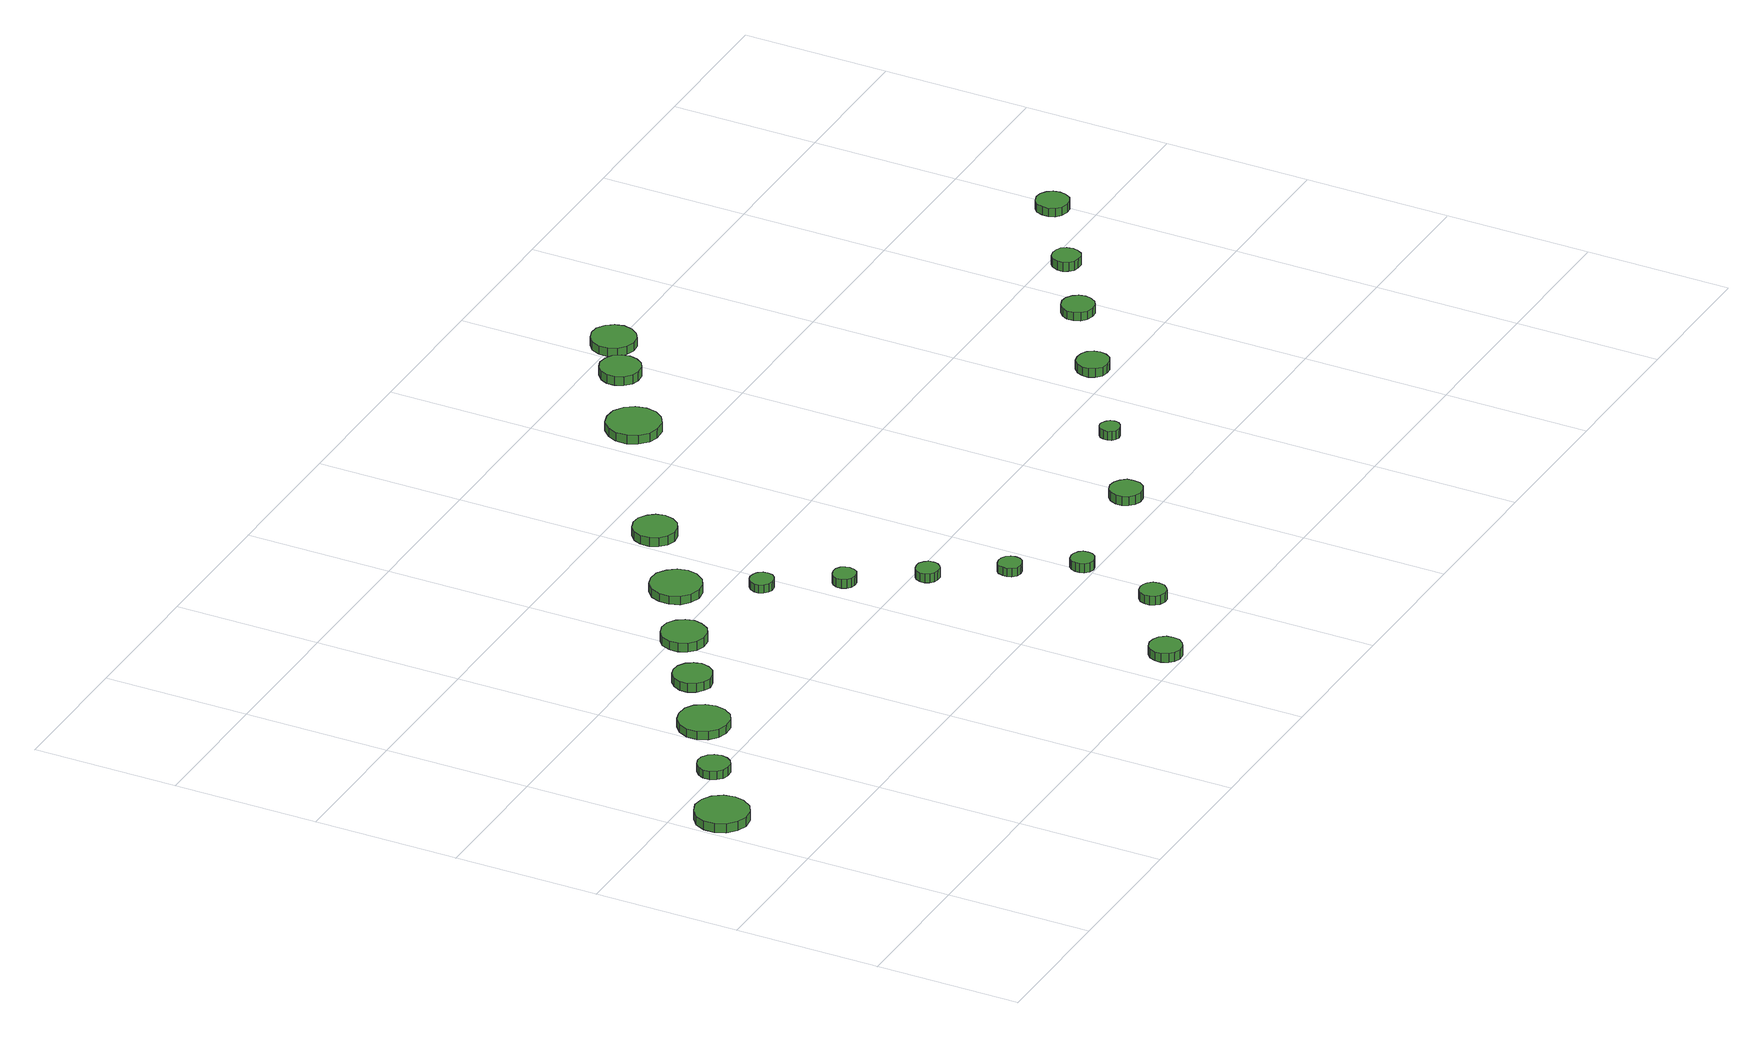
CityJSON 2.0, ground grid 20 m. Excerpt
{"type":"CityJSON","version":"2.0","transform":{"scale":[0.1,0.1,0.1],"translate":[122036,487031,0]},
"CityObjects":{
"tree1":{"type":"SolitaryVegetationObject","attributes":{"function":"something"},"geometry":[{"type":"MultiSurface","lod":"1","boundaries":[[[0,1,2,3,4,5,6,7,8,9,10,11,12,13,14]],[[15,16,17,18,19,20,21,22,23,24,25,26,27,28,29]],[[0,29,28,1]],[[1,28,27,2]],[[2,27,26,3]],[[3,26,25,4]],[[4,25,24,5]],[[5,24,23,6]],[[6,23,22,7]],[[7,22,21,8]],[[8,21,20,9]],[[9,20,19,10]],[[10,19,18,11]],[[11,18,17,12]],[[12,17,16,13]],[[13,16,15,14]],[[14,15,29,0]]]}]},
"tree2":{"type":"SolitaryVegetationObject","attributes":{"function":"something"},"geometry":[{"type":"MultiSurface","lod":"1","boundaries":[[[30,31,32,33,34,35,36,37,38,39,40,41,42,43,44]],[[45,46,47,48,49,50,51,52,53,54,55,56,57,58,59]],[[30,59,58,31]],[[31,58,57,32]],[[32,57,56,33]],[[33,56,55,34]],[[34,55,54,35]],[[35,54,53,36]],[[36,53,52,37]],[[37,52,51,38]],[[38,51,50,39]],[[39,50,49,40]],[[40,49,48,41]],[[41,48,47,42]],[[42,47,46,43]],[[43,46,45,44]],[[44,45,59,30]]]}]},
"tree3":{"type":"SolitaryVegetationObject","attributes":{"function":"something"},"geometry":[{"type":"MultiSurface","lod":"1","boundaries":[[[60,61,62,63,64,65,66,67,68,69,70,71,72,73,74]],[[75,76,77,78,79,80,81,82,83,84,85,86,87,88,89]],[[60,89,88,61]],[[61,88,87,62]],[[62,87,86,63]],[[63,86,85,64]],[[64,85,84,65]],[[65,84,83,66]],[[66,83,82,67]],[[67,82,81,68]],[[68,81,80,69]],[[69,80,79,70]],[[70,79,78,71]],[[71,78,77,72]],[[72,77,76,73]],[[73,76,75,74]],[[74,75,89,60]]]}]},
"tree4":{"type":"SolitaryVegetationObject","attributes":{"function":"something"},"geometry":[{"type":"MultiSurface","lod":"1","boundaries":[[[90,91,92,93,94,95,96,97,98,99,100,101,102,103,104]],[[105,106,107,108,109,110,111,112,113,114,115,116,117,118,119]],[[90,119,118,91]],[[91,118,117,92]],[[92,117,116,93]],[[93,116,115,94]],[[94,115,114,95]],[[95,114,113,96]],[[96,113,112,97]],[[97,112,111,98]],[[98,111,110,99]],[[99,110,109,100]],[[100,109,108,101]],[[101,108,107,102]],[[102,107,106,103]],[[103,106,105,104]],[[104,105,119,90]]]}]},
"tree5":{"type":"SolitaryVegetationObject","attributes":{"function":"something"},"geometry":[{"type":"MultiSurface","lod":"1","boundaries":[[[120,121,122,123,124,125,126,127,128,129,130,131,132,133,134]],[[135,136,137,138,139,140,141,142,143,144,145,146,147,148,149]],[[120,149,148,121]],[[121,148,147,122]],[[122,147,146,123]],[[123,146,145,124]],[[124,145,144,125]],[[125,144,143,126]],[[126,143,142,127]],[[127,142,141,128]],[[128,141,140,129]],[[129,140,139,130]],[[130,139,138,131]],[[131,138,137,132]],[[132,137,136,133]],[[133,136,135,134]],[[134,135,149,120]]]}]},
"tree6":{"type":"SolitaryVegetationObject","attributes":{"function":"something"},"geometry":[{"type":"MultiSurface","lod":"1","boundaries":[[[150,151,152,153,154,155,156,157,158,159,160,161,162,163,164]],[[165,166,167,168,169,170,171,172,173,174,175,176,177,178,179]],[[150,179,178,151]],[[151,178,177,152]],[[152,177,176,153]],[[153,176,175,154]],[[154,175,174,155]],[[155,174,173,156]],[[156,173,172,157]],[[157,172,171,158]],[[158,171,170,159]],[[159,170,169,160]],[[160,169,168,161]],[[161,168,167,162]],[[162,167,166,163]],[[163,166,165,164]],[[164,165,179,150]]]}]},
"tree7":{"type":"SolitaryVegetationObject","attributes":{"function":"something"},"geometry":[{"type":"MultiSurface","lod":"1","boundaries":[[[180,181,182,183,184,185,186,187,188,189,190,191,192,193,194]],[[195,196,197,198,199,200,201,202,203,204,205,206,207,208,209]],[[180,209,208,181]],[[181,208,207,182]],[[182,207,206,183]],[[183,206,205,184]],[[184,205,204,185]],[[185,204,203,186]],[[186,203,202,187]],[[187,202,201,188]],[[188,201,200,189]],[[189,200,199,190]],[[190,199,198,191]],[[191,198,197,192]],[[192,197,196,193]],[[193,196,195,194]],[[194,195,209,180]]]}]},
"tree8":{"type":"SolitaryVegetationObject","attributes":{"function":"something"},"geometry":[{"type":"MultiSurface","lod":"1","boundaries":[[[210,211,212,213,214,215,216,217,218,219,220,221,222,223,224]],[[225,226,227,228,229,230,231,232,233,234,235,236,237,238,239]],[[210,239,238,211]],[[211,238,237,212]],[[212,237,236,213]],[[213,236,235,214]],[[214,235,234,215]],[[215,234,233,216]],[[216,233,232,217]],[[217,232,231,218]],[[218,231,230,219]],[[219,230,229,220]],[[220,229,228,221]],[[221,228,227,222]],[[222,227,226,223]],[[223,226,225,224]],[[224,225,239,210]]]}]},
"tree9":{"type":"SolitaryVegetationObject","attributes":{"function":"something"},"geometry":[{"type":"MultiSurface","lod":"1","boundaries":[[[240,241,242,243,244,245,246,247,248,249,250,251,252,253,254]],[[255,256,257,258,259,260,261,262,263,264,265,266,267,268,269]],[[240,269,268,241]],[[241,268,267,242]],[[242,267,266,243]],[[243,266,265,244]],[[244,265,264,245]],[[245,264,263,246]],[[246,263,262,247]],[[247,262,261,248]],[[248,261,260,249]],[[249,260,259,250]],[[250,259,258,251]],[[251,258,257,252]],[[252,257,256,253]],[[253,256,255,254]],[[254,255,269,240]]]}]},
"tree10":{"type":"SolitaryVegetationObject","attributes":{"function":"something"},"geometry":[{"type":"MultiSurface","lod":"1","boundaries":[[[270,271,272,273,274,275,276,277,278,279,280,281,282,283,284]],[[285,286,287,288,289,290,291,292,293,294,295,296,297,298,299]],[[270,299,298,271]],[[271,298,297,272]],[[272,297,296,273]],[[273,296,295,274]],[[274,295,294,275]],[[275,294,293,276]],[[276,293,292,277]],[[277,292,291,278]],[[278,291,290,279]],[[279,290,289,280]],[[280,289,288,281]],[[281,288,287,282]],[[282,287,286,283]],[[283,286,285,284]],[[284,285,299,270]]]}]},
"tree11":{"type":"SolitaryVegetationObject","attributes":{"function":"something"},"geometry":[{"type":"MultiSurface","lod":"1","boundaries":[[[300,301,302,303,304,305,306,307,308,309,310,311,312,313,314]],[[315,316,317,318,319,320,321,322,323,324,325,326,327,328,329]],[[300,329,328,301]],[[301,328,327,302]],[[302,327,326,303]],[[303,326,325,304]],[[304,325,324,305]],[[305,324,323,306]],[[306,323,322,307]],[[307,322,321,308]],[[308,321,320,309]],[[309,320,319,310]],[[310,319,318,311]],[[311,318,317,312]],[[312,317,316,313]],[[313,316,315,314]],[[314,315,329,300]]]}]},
"tree12":{"type":"SolitaryVegetationObject","attributes":{"function":"something"},"geometry":[{"type":"MultiSurface","lod":"1","boundaries":[[[330,331,332,333,334,335,336,337,338,339,340,341,342,343,344]],[[345,346,347,348,349,350,351,352,353,354,355,356,357,358,359]],[[330,359,358,331]],[[331,358,357,332]],[[332,357,356,333]],[[333,356,355,334]],[[334,355,354,335]],[[335,354,353,336]],[[336,353,352,337]],[[337,352,351,338]],[[338,351,350,339]],[[339,350,349,340]],[[340,349,348,341]],[[341,348,347,342]],[[342,347,346,343]],[[343,346,345,344]],[[344,345,359,330]]]}]},
"tree13":{"type":"SolitaryVegetationObject","attributes":{"function":"something"},"geometry":[{"type":"MultiSurface","lod":"1","boundaries":[[[360,361,362,363,364,365,366,367,368,369,370,371,372,373,374]],[[375,376,377,378,379,380,381,382,383,384,385,386,387,388,389]],[[360,389,388,361]],[[361,388,387,362]],[[362,387,386,363]],[[363,386,385,364]],[[364,385,384,365]],[[365,384,383,366]],[[366,383,382,367]],[[367,382,381,368]],[[368,381,380,369]],[[369,380,379,370]],[[370,379,378,371]],[[371,378,377,372]],[[372,377,376,373]],[[373,376,375,374]],[[374,375,389,360]]]}]},
"tree14":{"type":"SolitaryVegetationObject","attributes":{"function":"something"},"geometry":[{"type":"MultiSurface","lod":"1","boundaries":[[[390,391,392,393,394,395,396,397,398,399,400,401,402,403,404]],[[405,406,407,408,409,410,411,412,413,414,415,416,417,418,419]],[[390,419,418,391]],[[391,418,417,392]],[[392,417,416,393]],[[393,416,415,394]],[[394,415,414,395]],[[395,414,413,396]],[[396,413,412,397]],[[397,412,411,398]],[[398,411,410,399]],[[399,410,409,400]],[[400,409,408,401]],[[401,408,407,402]],[[402,407,406,403]],[[403,406,405,404]],[[404,405,419,390]]]}]},
"tree15":{"type":"SolitaryVegetationObject","attributes":{"function":"something"},"geometry":[{"type":"MultiSurface","lod":"1","boundaries":[[[420,421,422,423,424,425,426,427,428,429,430,431,432,433,434]],[[435,436,437,438,439,440,441,442,443,444,445,446,447,448,449]],[[420,449,448,421]],[[421,448,447,422]],[[422,447,446,423]],[[423,446,445,424]],[[424,445,444,425]],[[425,444,443,426]],[[426,443,442,427]],[[427,442,441,428]],[[428,441,440,429]],[[429,440,439,430]],[[430,439,438,431]],[[431,438,437,432]],[[432,437,436,433]],[[433,436,435,434]],[[434,435,449,420]]]}]},
"tree16":{"type":"SolitaryVegetationObject","attributes":{"function":"something"},"geometry":[{"type":"MultiSurface","lod":"1","boundaries":[[[450,451,452,453,454,455,456,457,458,459,460,461,462,463,464]],[[465,466,467,468,469,470,471,472,473,474,475,476,477,478,479]],[[450,479,478,451]],[[451,478,477,452]],[[452,477,476,453]],[[453,476,475,454]],[[454,475,474,455]],[[455,474,473,456]],[[456,473,472,457]],[[457,472,471,458]],[[458,471,470,459]],[[459,470,469,460]],[[460,469,468,461]],[[461,468,467,462]],[[462,467,466,463]],[[463,466,465,464]],[[464,465,479,450]]]}]},
"tree17":{"type":"SolitaryVegetationObject","attributes":{"function":"something"},"geometry":[{"type":"MultiSurface","lod":"1","boundaries":[[[480,481,482,483,484,485,486,487,488,489,490,491,492,493,494]],[[495,496,497,498,499,500,501,502,503,504,505,506,507,508,509]],[[480,509,508,481]],[[481,508,507,482]],[[482,507,506,483]],[[483,506,505,484]],[[484,505,504,485]],[[485,504,503,486]],[[486,503,502,487]],[[487,502,501,488]],[[488,501,500,489]],[[489,500,499,490]],[[490,499,498,491]],[[491,498,497,492]],[[492,497,496,493]],[[493,496,495,494]],[[494,495,509,480]]]}]},
"tree18":{"type":"SolitaryVegetationObject","attributes":{"function":"something"},"geometry":[{"type":"MultiSurface","lod":"1","boundaries":[[[510,511,512,513,514,515,516,517,518,519,520,521,522,523,524]],[[525,526,527,528,529,530,531,532,533,534,535,536,537,538,539]],[[510,539,538,511]],[[511,538,537,512]],[[512,537,536,513]],[[513,536,535,514]],[[514,535,534,515]],[[515,534,533,516]],[[516,533,532,517]],[[517,532,531,518]],[[518,531,530,519]],[[519,530,529,520]],[[520,529,528,521]],[[521,528,527,522]],[[522,527,526,523]],[[523,526,525,524]],[[524,525,539,510]]]}]},
"tree19":{"type":"SolitaryVegetationObject","attributes":{"function":"something"},"geometry":[{"type":"MultiSurface","lod":"1","boundaries":[[[540,541,542,543,544,545,546,547,548,549,550,551,552,553,554]],[[555,556,557,558,559,560,561,562,563,564,565,566,567,568,569]],[[540,569,568,541]],[[541,568,567,542]],[[542,567,566,543]],[[543,566,565,544]],[[544,565,564,545]],[[545,564,563,546]],[[546,563,562,547]],[[547,562,561,548]],[[548,561,560,549]],[[549,560,559,550]],[[550,559,558,551]],[[551,558,557,552]],[[552,557,556,553]],[[553,556,555,554]],[[554,555,569,540]]]}]},
"tree20":{"type":"SolitaryVegetationObject","attributes":{"function":"something"},"geometry":[{"type":"MultiSurface","lod":"1","boundaries":[[[570,571,572,573,574,575,576,577,578,579,580,581,582,583,584]],[[585,586,587,588,589,590,591,592,593,594,595,596,597,598,599]],[[570,599,598,571]],[[571,598,597,572]],[[572,597,596,573]],[[573,596,595,574]],[[574,595,594,575]],[[575,594,593,576]],[[576,593,592,577]],[[577,592,591,578]],[[578,591,590,579]],[[579,590,589,580]],[[580,589,588,581]],[[581,588,587,582]],[[582,587,586,583]],[[583,586,585,584]],[[584,585,599,570]]]}]},
"tree21":{"type":"SolitaryVegetationObject","attributes":{"function":"something"},"geometry":[{"type":"MultiSurface","lod":"1","boundaries":[[[600,601,602,603,604,605,606,607,608,609,610,611,612,613,614]],[[615,616,617,618,619,620,621,622,623,624,625,626,627,628,629]],[[600,629,628,601]],[[601,628,627,602]],[[602,627,626,603]],[[603,626,625,604]],[[604,625,624,605]],[[605,624,623,606]],[[606,623,622,607]],[[607,622,621,608]],[[608,621,620,609]],[[609,620,619,610]],[[610,619,618,611]],[[611,618,617,612]],[[612,617,616,613]],[[613,616,615,614]],[[614,615,629,600]]]}]},
"tree22":{"type":"SolitaryVegetationObject","attributes":{"function":"something"},"geometry":[{"type":"MultiSurface","lod":"1","boundaries":[[[630,631,632,633,634,635,636,637,638,639,640,641,642,643,644]],[[645,646,647,648,649,650,651,652,653,654,655,656,657,658,659]],[[630,659,658,631]],[[631,658,657,632]],[[632,657,656,633]],[[633,656,655,634]],[[634,655,654,635]],[[635,654,653,636]],[[636,653,652,637]],[[637,652,651,638]],[[638,651,650,639]],[[639,650,649,640]],[[640,649,648,641]],[[641,648,647,642]],[[642,647,646,643]],[[643,646,645,644]],[[644,645,659,630]]]}]},
"tree23":{"type":"SolitaryVegetationObject","attributes":{"function":"something"},"geometry":[{"type":"MultiSurface","lod":"1","boundaries":[[[660,661,662,663,664,665,666,667,668,669,670,671,672,673,674]],[[675,676,677,678,679,680,681,682,683,684,685,686,687,688,689]],[[660,689,688,661]],[[661,688,687,662]],[[662,687,686,663]],[[663,686,685,664]],[[664,685,684,665]],[[665,684,683,666]],[[666,683,682,667]],[[667,682,681,668]],[[668,681,680,669]],[[669,680,679,670]],[[670,679,678,671]],[[671,678,677,672]],[[672,677,676,673]],[[673,676,675,674]],[[674,675,689,660]]]}]}
},
"vertices":[
[78,343,15],[75,358,15],[66,371,15],[53,378,15],[38,380,15],[24,375,15],[12,365,15],[6,351,15],[6,336,15],[12,322,15],[24,312,15],[38,307,15],[53,309,15],[66,316,15],[75,329,15],[75,329,2],[66,316,2],[53,309,2],[38,307,2],[24,312,2],[12,322,2],[6,336,2],[6,351,2],[12,365,2],[24,375,2],[38,380,2],[53,378,2],[66,371,2],[75,358,2],[78,343,2],
[164,406,14],[162,415,14],[157,422,14],[149,427,14],[140,428,14],[132,425,14],[125,419,14],[121,411,14],[121,402,14],[125,393,14],[132,387,14],[140,385,14],[149,385,14],[157,390,14],[162,397,14],[162,397,2],[157,390,2],[149,385,2],[140,385,2],[132,387,2],[125,393,2],[121,402,2],[121,411,2],[125,419,2],[132,425,2],[140,428,2],[149,427,2],[157,422,2],[162,415,2],[164,406,2],
[271,468,14],[268,482,14],[260,494,14],[248,501,14],[233,502,14],[220,498,14],[209,488,14],[203,475,14],[203,461,14],[209,448,14],[220,438,14],[233,434,14],[248,435,14],[260,442,14],[268,454,14],[268,454,2],[260,442,2],[248,435,2],[233,434,2],[220,438,2],[209,448,2],[203,461,2],[203,475,2],[209,488,2],[220,498,2],[233,502,2],[248,501,2],[260,494,2],[268,482,2],[271,468,2],
[356,531,15],[353,541,15],[347,550,15],[337,556,15],[326,557,15],[316,554,15],[308,546,15],[303,536,15],[303,525,15],[308,515,15],[316,508,15],[326,504,15],[337,506,15],[347,511,15],[353,520,15],[353,520,2],[347,511,2],[337,506,2],[326,504,2],[316,508,2],[308,515,2],[303,525,2],[303,536,2],[308,546,2],[316,554,2],[326,557,2],[337,556,2],[347,550,2],[353,541,2],[356,531,2],
[446,587,16],[443,599,16],[436,609,16],[425,616,16],[412,617,16],[400,613,16],[391,605,16],[386,593,16],[386,581,16],[391,569,16],[400,561,16],[412,557,16],[425,558,16],[436,564,16],[443,575,16],[443,575,3],[436,564,3],[425,558,3],[412,557,3],[400,561,3],[391,569,3],[386,581,3],[386,593,3],[391,605,3],[400,613,3],[412,617,3],[425,616,3],[436,609,3],[443,599,3],[446,587,3],
[677,22,20],[676,31,20],[670,39,20],[662,43,20],[653,44,20],[644,41,20],[638,35,20],[634,27,20],[634,18,20],[638,9,20],[644,3,20],[653,0,20],[662,1,20],[670,6,20],[676,13,20],[676,13,7],[670,6,7],[662,1,7],[653,0,7],[644,3,7],[638,9,7],[634,18,7],[634,27,7],[638,35,7],[644,41,7],[653,44,7],[662,43,7],[670,39,7],[676,31,7],[677,22,7],
[554,651,16],[551,665,16],[542,676,16],[530,684,16],[516,685,16],[502,681,16],[491,671,16],[486,658,16],[486,644,16],[491,630,16],[502,621,16],[516,616,16],[530,618,16],[542,625,16],[551,637,16],[551,637,4],[542,625,4],[530,618,4],[516,616,4],[502,621,4],[491,630,4],[486,644,4],[486,658,4],[491,671,4],[502,681,4],[516,685,4],[530,684,4],[542,676,4],[551,665,4],[554,651,4],
[594,558,16],[593,564,16],[589,570,16],[583,573,16],[576,574,16],[570,572,16],[565,567,16],[562,561,16],[562,555,16],[565,549,16],[570,544,16],[576,542,16],[583,543,16],[589,546,16],[593,551,16],[593,551,4],[589,546,4],[583,543,4],[576,542,4],[570,544,4],[565,549,4],[562,555,4],[562,561,4],[565,567,4],[570,572,4],[576,574,4],[583,573,4],[589,570,4],[593,564,4],[594,558,4],
[652,470,17],[650,476,17],[647,481,17],[641,485,17],[634,485,17],[628,483,17],[623,479,17],[620,473,17],[620,466,17],[623,460,17],[628,456,17],[634,454,17],[641,455,17],[647,458,17],[650,463,17],[650,463,4],[647,458,4],[641,455,4],[634,454,4],[628,456,4],[623,460,4],[620,466,4],[620,473,4],[623,479,4],[628,483,4],[634,485,4],[641,485,4],[647,481,4],[650,476,4],[652,470,4],
[790,99,20],[789,107,20],[784,113,20],[778,116,20],[771,117,20],[763,115,20],[758,110,20],[755,103,20],[755,96,20],[758,89,20],[763,84,20],[771,81,20],[778,82,20],[784,86,20],[789,92,20],[789,92,7],[784,86,7],[778,82,7],[771,81,7],[763,84,7],[758,89,7],[755,96,7],[755,103,7],[758,110,7],[763,115,7],[771,117,7],[778,116,7],[784,113,7],[789,107,7],[790,99,7],
[712,381,17],[711,388,17],[707,393,17],[701,397,17],[694,397,17],[688,395,17],[683,391,17],[680,385,17],[680,378,17],[683,372,17],[688,368,17],[694,366,17],[701,366,17],[707,370,17],[711,375,17],[711,375,4],[707,370,4],[701,366,4],[694,366,4],[688,368,4],[683,372,4],[680,378,4],[680,385,4],[683,391,4],[688,395,4],[694,397,4],[701,397,4],[707,393,4],[711,388,4],[712,381,4],
[771,294,17],[770,301,17],[766,306,17],[760,309,17],[754,310,17],[747,308,17],[742,304,17],[740,297,17],[740,291,17],[742,285,17],[747,280,17],[754,278,17],[760,279,17],[766,282,17],[770,288,17],[770,288,5],[766,282,5],[760,279,5],[754,278,5],[747,280,5],[742,285,5],[740,291,5],[740,297,5],[742,304,5],[747,308,5],[754,310,5],[760,309,5],[766,306,5],[770,301,5],[771,294,5],
[656,735,21],[653,747,21],[646,756,21],[635,763,21],[623,764,21],[611,760,21],[602,752,21],[597,741,21],[597,728,21],[602,717,21],[611,709,21],[623,705,21],[635,707,21],[646,713,21],[653,723,21],[653,723,8],[646,713,8],[635,707,8],[623,705,8],[611,709,8],[602,717,8],[597,728,8],[597,741,8],[602,752,8],[611,760,8],[623,764,8],[635,763,8],[646,756,8],[653,747,8],[656,735,8],
[823,217,17],[822,224,17],[818,229,17],[812,232,17],[806,233,17],[799,231,17],[794,226,17],[792,220,17],[792,214,17],[794,208,17],[799,203,17],[806,201,17],[812,202,17],[818,205,17],[822,211,17],[822,211,4],[818,205,4],[812,202,4],[806,201,4],[799,203,4],[794,208,4],[792,214,4],[792,220,4],[794,226,4],[799,231,4],[806,233,4],[812,232,4],[818,229,4],[822,224,4],[823,217,4],
[1004,244,20],[1003,253,20],[997,260,20],[989,265,20],[980,266,20],[971,263,20],[965,257,20],[961,248,20],[961,239,20],[965,231,20],[971,225,20],[980,222,20],[989,223,20],[997,227,20],[1003,235,20],[1003,235,7],[997,227,7],[989,223,7],[980,222,7],[971,225,7],[965,231,7],[961,239,7],[961,248,7],[965,257,7],[971,263,7],[980,266,7],[989,265,7],[997,260,7],[1003,253,7],[1004,244,7],
[892,881,16],[889,896,16],[880,908,16],[867,916,16],[851,917,16],[837,913,16],[826,902,16],[820,889,16],[820,873,16],[826,860,16],[837,849,16],[851,845,16],[867,846,16],[880,854,16],[889,866,16],[889,866,3],[880,854,3],[867,846,3],[851,845,3],[837,849,3],[826,860,3],[820,873,3],[820,889,3],[826,902,3],[837,913,3],[851,917,3],[867,916,3],[880,908,3],[889,896,3],[892,881,3],
[1127,333,19],[1126,339,19],[1122,343,19],[1117,346,19],[1112,347,19],[1106,345,19],[1102,341,19],[1100,336,19],[1100,330,19],[1102,325,19],[1106,321,19],[1112,319,19],[1117,320,19],[1122,323,19],[1126,327,19],[1126,327,6],[1122,323,6],[1117,320,6],[1112,319,6],[1106,321,6],[1102,325,6],[1100,330,6],[1100,336,6],[1102,341,6],[1106,345,6],[1112,347,6],[1117,346,6],[1122,343,6],[1126,339,6],[1127,333,6],
[1000,959,15],[997,970,15],[991,980,15],[981,985,15],[969,987,15],[959,983,15],[950,975,15],[945,965,15],[945,954,15],[950,943,15],[959,935,15],[969,932,15],[981,933,15],[991,939,15],[997,948,15],[997,948,2],[991,939,2],[981,933,2],[969,932,2],[959,935,2],[950,943,2],[945,954,2],[945,965,2],[950,975,2],[959,983,2],[969,987,2],[981,985,2],[991,980,2],[997,970,2],[1000,959,2],
[1064,1000,15],[1061,1012,15],[1054,1022,15],[1043,1029,15],[1031,1030,15],[1019,1026,15],[1009,1018,15],[1004,1006,15],[1004,994,15],[1009,982,15],[1019,974,15],[1031,970,15],[1043,971,15],[1054,978,15],[1061,988,15],[1061,988,3],[1054,978,3],[1043,971,3],[1031,970,3],[1019,974,3],[1009,982,3],[1004,994,3],[1004,1006,3],[1009,1018,3],[1019,1026,3],[1031,1030,3],[1043,1029,3],[1054,1022,3],[1061,1012,3],[1064,1000,3],
[1270,426,21],[1268,434,21],[1263,442,21],[1255,446,21],[1246,447,21],[1237,445,21],[1230,438,21],[1226,430,21],[1226,421,21],[1230,413,21],[1237,406,21],[1246,404,21],[1255,405,21],[1263,409,21],[1268,417,21],[1268,417,8],[1263,409,8],[1255,405,8],[1246,404,8],[1237,406,8],[1230,413,8],[1226,421,8],[1226,430,8],[1230,438,8],[1237,445,8],[1246,447,8],[1255,446,8],[1263,442,8],[1268,434,8],[1270,426,8],
[1389,507,19],[1387,516,19],[1382,523,19],[1374,528,19],[1365,529,19],[1356,526,19],[1349,520,19],[1345,512,19],[1345,503,19],[1349,494,19],[1356,488,19],[1365,485,19],[1374,486,19],[1382,491,19],[1387,498,19],[1387,498,7],[1382,491,7],[1374,486,7],[1365,485,7],[1356,488,7],[1349,494,7],[1345,503,7],[1345,512,7],[1349,520,7],[1356,526,7],[1365,529,7],[1374,528,7],[1382,523,7],[1387,516,7],[1389,507,7],
[1488,575,19],[1486,583,19],[1482,590,19],[1475,593,19],[1467,594,19],[1459,592,19],[1454,587,19],[1450,579,19],[1450,571,19],[1454,564,19],[1459,559,19],[1467,557,19],[1475,557,19],[1482,561,19],[1486,568,19],[1486,568,6],[1482,561,6],[1475,557,6],[1467,557,6],[1459,559,6],[1454,564,6],[1450,571,6],[1450,579,6],[1454,587,6],[1459,592,6],[1467,594,6],[1475,593,6],[1482,590,6],[1486,583,6],[1488,575,6],
[1609,655,17],[1607,664,17],[1602,671,17],[1594,676,17],[1585,677,17],[1576,674,17],[1569,668,17],[1566,659,17],[1566,650,17],[1569,642,17],[1576,636,17],[1585,633,17],[1594,634,17],[1602,638,17],[1607,646,17],[1607,646,5],[1602,638,5],[1594,634,5],[1585,633,5],[1576,636,5],[1569,642,5],[1566,650,5],[1566,659,5],[1569,668,5],[1576,674,5],[1585,677,5],[1594,676,5],[1602,671,5],[1607,664,5],[1609,655,5]
]}
